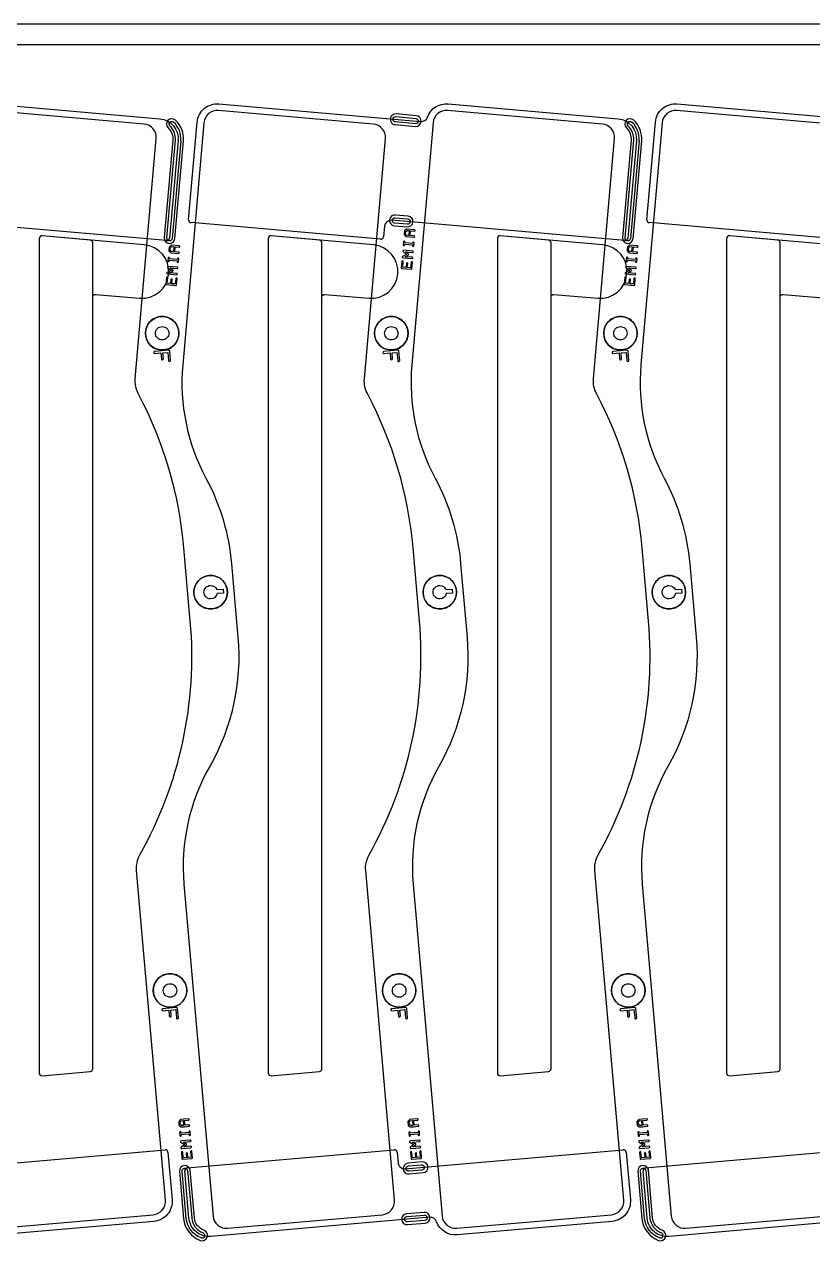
# Model space of a CAD drawing. Extents: x 2864 to 3941, y 2420 to 3182.
# Drawn here: x 3635.7 to 3694.5, y 2749.1 to 2839.9 of the extents above; entities that cross this region are included whole.
import ezdxf

# ---------------------------------------------------------------- set-up
doc = ezdxf.new("R2010")
doc.units = 0
for name, color, linetype in [('ada-b', 3, 'Continuous'), ('btr2_panel', 7, 'Continuous'), ('emi-panel', 2, 'Continuous')]:
    doc.layers.add(name, color=color, linetype=linetype)

msp = doc.modelspace()

# ---------------------------------------------------------------- linework, layer by layer
at = {"layer": 'ada-b', "linetype": 'Continuous'}
for points in [[(3636.81107, 2823.93618), (3636.81095, 2761.64439, 0.440004), (3637.02838, 2761.44516), (3640.62885, 2761.76016, 0.388891), (3640.81141, 2761.9594), (3640.81144, 2823.62126, 0.388895), (3640.62886, 2823.8205), (3637.02851, 2824.13544, 0.440063)], [(3636.81117, 2823.93619), (3636.81095, 2761.64439, 0.440004), (3637.02838, 2761.44516), (3640.62885, 2761.76016, 0.388891), (3640.81141, 2761.9594), (3640.81136, 2819.571, -0.440016), (3641.02878, 2819.77023), (3644.31135, 2819.48302, 1), (3644.65982, 2823.46784), (3637.02859, 2824.13542, 0.44002)], [(3653.91107, 2823.93618), (3653.91095, 2761.64439, 0.440004), (3654.12838, 2761.44516), (3657.72885, 2761.76016, 0.388891), (3657.91141, 2761.9594), (3657.91144, 2823.62126, 0.388895), (3657.72886, 2823.8205), (3654.12851, 2824.13544, 0.440063)], [(3653.91117, 2823.93619), (3653.91095, 2761.64439, 0.440004), (3654.12838, 2761.44516), (3657.72885, 2761.76016, 0.388891), (3657.91141, 2761.9594), (3657.91136, 2819.571, -0.440016), (3658.12878, 2819.77023), (3661.41135, 2819.48302, 1), (3661.75982, 2823.46784), (3654.12859, 2824.13542, 0.44002)], [(3671.01107, 2823.93618), (3671.01095, 2761.64439, 0.440004), (3671.22838, 2761.44516), (3674.82885, 2761.76016, 0.388891), (3675.01141, 2761.9594), (3675.01144, 2823.62126, 0.388895), (3674.82886, 2823.8205), (3671.22851, 2824.13544, 0.440063)], [(3671.01117, 2823.93619), (3671.01095, 2761.64439, 0.440004), (3671.22838, 2761.44516), (3674.82885, 2761.76016, 0.388891), (3675.01141, 2761.9594), (3675.01136, 2819.571, -0.440016), (3675.22878, 2819.77023), (3678.51135, 2819.48302, 1), (3678.85982, 2823.46784), (3671.22859, 2824.13542, 0.44002)], [(3688.11107, 2823.93618), (3688.11095, 2761.64439, 0.440004), (3688.32838, 2761.44516), (3691.92885, 2761.76016, 0.388891), (3692.11141, 2761.9594), (3692.11144, 2823.62126, 0.388895), (3691.92886, 2823.8205), (3688.32851, 2824.13544, 0.440063)], [(3688.11117, 2823.93619), (3688.11095, 2761.64439, 0.440004), (3688.32838, 2761.44516), (3691.92885, 2761.76016, 0.388891), (3692.11141, 2761.9594), (3692.11136, 2819.571, -0.440016), (3692.32878, 2819.77023), (3695.61135, 2819.48302, 1), (3695.95982, 2823.46784), (3688.32859, 2824.13542, 0.44002)]]:
    msp.add_lwpolyline(points, format="xyb", close=True, dxfattribs=at)
at = {"layer": 'btr2_panel', "linetype": 'Continuous'}
for points in [[(3781.30014, 2838.42608), (3781.30014, 2839.92608), (3551.13322, 2839.92608), (3551.13322, 2838.42608)], [(3664.42938, 2824.52583), (3664.39769, 2824.16364), (3664.23723, 2824.17768), (3664.1585, 2824.2715), (3664.17509, 2824.46114), (3664.26892, 2824.53987)], [(3646.8613, 2823.32662), (3646.82961, 2822.96443), (3646.66914, 2822.97847), (3646.59042, 2823.07229), (3646.60701, 2823.26194), (3646.70083, 2823.34066)], [(3681.0613, 2823.32662), (3681.02961, 2822.96443), (3680.86914, 2822.97847), (3680.79042, 2823.07229), (3680.80701, 2823.26194), (3680.90083, 2823.34066)], [(3647.59654, 2757.73201), (3647.43607, 2757.71798), (3647.34225, 2757.7967), (3647.32566, 2757.98634), (3647.40439, 2758.08017), (3647.56485, 2758.09421)], [(3664.69654, 2757.73201), (3664.53607, 2757.71798), (3664.44225, 2757.7967), (3664.42566, 2757.98634), (3664.50439, 2758.08017), (3664.66485, 2758.09421)], [(3681.79654, 2757.73201), (3681.63607, 2757.71798), (3681.54225, 2757.7967), (3681.52566, 2757.98634), (3681.60439, 2758.08017), (3681.76485, 2758.09421)]]:
    msp.add_lwpolyline(points, close=True, dxfattribs=at)
for points in [[(3648.09314, 2795.36326), (3647.6138, 2800.84219, 0.100411), (3644.20956, 2812.35816, -0.144694), (3643.98408, 2813.46939), (3645.55277, 2831.39735, 0.414156), (3644.64368, 2832.48063), (3633.08785, 2833.49181, 0.414232), (3632.00449, 2832.58284), (3630.42298, 2814.5068, 0.145892), (3632.15809, 2806.05497, -0.101585), (3634.06563, 2799.65688), (3634.54497, 2794.17795, -0.152268), (3632.43706, 2784.52368, 0.152268), (3630.52, 2775.74205), (3632.68756, 2750.96678, 0.414215), (3633.77091, 2750.05774), (3645.32669, 2751.06875, 0.414215), (3646.23573, 2752.15209), (3644.0817, 2776.77275, -0.151039), (3644.33076, 2777.92738, 0.151026)], [(3665.19314, 2795.36326), (3664.7138, 2800.84219, 0.100411), (3661.30956, 2812.35816, -0.144694), (3661.08408, 2813.46939), (3662.65277, 2831.39735, 0.414156), (3661.74368, 2832.48063), (3650.18785, 2833.49181, 0.414232), (3649.10449, 2832.58284), (3647.52298, 2814.5068, 0.145892), (3649.25809, 2806.05497, -0.101585), (3651.16563, 2799.65688), (3651.64497, 2794.17795, -0.152268), (3649.53706, 2784.52368, 0.152268), (3647.62, 2775.74205), (3649.78756, 2750.96678, 0.414215), (3650.87091, 2750.05774), (3662.42669, 2751.06875, 0.414215), (3663.33573, 2752.15209), (3661.1817, 2776.77275, -0.151039), (3661.43076, 2777.92738, 0.151026)], [(3664.94764, 2833.10371), (3663.45492, 2833.23433, 1), (3663.38519, 2832.43738), (3664.87791, 2832.30676, 1)], [(3664.93021, 2832.90447, -1), (3664.89534, 2832.506), (3663.40262, 2832.63662, -1), (3663.43749, 2833.03509)], [(3682.29314, 2795.36326), (3681.8138, 2800.84219, 0.100411), (3678.40956, 2812.35816, -0.144694), (3678.18408, 2813.46939), (3679.75277, 2831.39735, 0.414156), (3678.84368, 2832.48063), (3667.28785, 2833.49181, 0.414232), (3666.20449, 2832.58284), (3664.62298, 2814.5068, 0.145892), (3666.35809, 2806.05497, -0.101585), (3668.26563, 2799.65688), (3668.74497, 2794.17795, -0.152268), (3666.63706, 2784.52368, 0.152268), (3664.72, 2775.74205), (3666.88756, 2750.96678, 0.414215), (3667.97091, 2750.05774), (3679.52669, 2751.06875, 0.414215), (3680.43573, 2752.15209), (3678.2817, 2776.77275, -0.151039), (3678.53076, 2777.92738, 0.151026)], [(3699.39314, 2795.36326), (3698.9138, 2800.84219, 0.100411), (3695.50956, 2812.35816, -0.144694), (3695.28408, 2813.46939), (3696.85277, 2831.39735, 0.414156), (3695.94368, 2832.48063), (3684.38785, 2833.49181, 0.414232), (3683.30449, 2832.58284), (3681.72298, 2814.5068, 0.145892), (3683.45809, 2806.05497, -0.101585), (3685.36563, 2799.65688), (3685.84497, 2794.17795, -0.152268), (3683.73706, 2784.52368, 0.152268), (3681.82, 2775.74205), (3683.98756, 2750.96678, 0.414215), (3685.07091, 2750.05774), (3696.62669, 2751.06875, 0.414215), (3697.53573, 2752.15209), (3695.3817, 2776.77275, -0.151039), (3695.63076, 2777.92738, 0.151026)], [(3664.34565, 2825.60209), (3663.39469, 2825.68528, 1), (3663.32497, 2824.88833), (3664.27593, 2824.80514, 1)], [(3664.32822, 2825.40286, -1), (3664.29336, 2825.00438), (3663.3424, 2825.08756, -1), (3663.37726, 2825.48604)], [(3664.79989, 2823.62421, 1), (3664.70027, 2823.63293), (3664.69453, 2823.56729), (3664.10143, 2823.61917), (3664.10717, 2823.68482, 1), (3664.00756, 2823.69353), (3663.98735, 2823.46263, 1), (3664.08697, 2823.45391), (3664.09272, 2823.51955), (3664.68581, 2823.46767), (3664.68007, 2823.40202, 1), (3664.77969, 2823.39331)], [(3664.83426, 2824.59079), (3664.257, 2824.64129, 0.200133), (3664.22034, 2824.62964), (3664.09512, 2824.52457, 0.200125), (3664.07728, 2824.49049), (3664.05708, 2824.25958, 0.200109), (3664.06873, 2824.22292), (3664.1738, 2824.0977, 0.200125), (3664.20788, 2824.07986), (3664.78514, 2824.02936, 1), (3664.79386, 2824.12898), (3664.49731, 2824.15492), (3664.529, 2824.51711), (3664.82555, 2824.49117, 1)], [(3647.26618, 2823.39158), (3646.68892, 2823.44209, 0.200133), (3646.65225, 2823.43044), (3646.52703, 2823.32537, 0.200125), (3646.5092, 2823.29128), (3646.489, 2823.06038, 0.200109), (3646.50065, 2823.02371), (3646.60571, 2822.89849, 0.200125), (3646.6398, 2822.88066), (3647.21706, 2822.83015, 1), (3647.22578, 2822.92977), (3646.92923, 2822.95572), (3646.96092, 2823.31791), (3647.25747, 2823.29196, 1)], [(3681.46618, 2823.39158), (3680.88892, 2823.44209, 0.200133), (3680.85225, 2823.43044), (3680.72703, 2823.32537, 0.200125), (3680.7092, 2823.29128), (3680.689, 2823.06038, 0.200109), (3680.70065, 2823.02371), (3680.80571, 2822.89849, 0.200125), (3680.8398, 2822.88066), (3681.41706, 2822.83015, 1), (3681.42578, 2822.92977), (3681.12923, 2822.95572), (3681.16092, 2823.31791), (3681.45747, 2823.29196, 1)], [(3647.23181, 2822.42501, 1), (3647.13219, 2822.43372), (3647.12644, 2822.36808), (3646.53335, 2822.41997), (3646.53909, 2822.48561, 1), (3646.43947, 2822.49433), (3646.41927, 2822.26342, 1), (3646.51889, 2822.2547), (3646.52463, 2822.32035), (3647.11773, 2822.26846), (3647.11198, 2822.20282, 1), (3647.2116, 2822.1941)], [(3664.67054, 2822.14575, 1), (3664.57092, 2822.15447), (3664.53488, 2821.74247), (3664.28814, 2821.76405), (3664.31408, 2822.0606, 1), (3664.21446, 2822.06932), (3664.18852, 2821.77277), (3663.94178, 2821.79435), (3663.97783, 2822.20636, 1), (3663.87821, 2822.21507), (3663.8378, 2821.75326, 0.414255), (3663.88326, 2821.69909), (3664.57597, 2821.63849, 0.414249), (3664.63014, 2821.68394)], [(3681.43181, 2822.42501, 1), (3681.33219, 2822.43372), (3681.32644, 2822.36808), (3680.73335, 2822.41997), (3680.73909, 2822.48561, 1), (3680.63947, 2822.49433), (3680.61927, 2822.26342, 1), (3680.71889, 2822.2547), (3680.72463, 2822.32035), (3681.31773, 2822.26846), (3681.31198, 2822.20282, 1), (3681.4116, 2822.1941)], [(3647.10246, 2820.94655, 1), (3647.00284, 2820.95526), (3646.9668, 2820.54326), (3646.72006, 2820.56485), (3646.746, 2820.8614, 1), (3646.64638, 2820.87011), (3646.62044, 2820.57356), (3646.3737, 2820.59515), (3646.40974, 2821.00715, 1), (3646.31013, 2821.01587), (3646.26972, 2820.55406, 0.414255), (3646.31517, 2820.49989), (3647.00789, 2820.43929, 0.414249), (3647.06206, 2820.48474)], [(3681.30246, 2820.94655, 1), (3681.20284, 2820.95526), (3681.1668, 2820.54326), (3680.92006, 2820.56485), (3680.946, 2820.8614, 1), (3680.84638, 2820.87011), (3680.82044, 2820.57356), (3680.5737, 2820.59515), (3680.60974, 2821.00715, 1), (3680.51013, 2821.01587), (3680.46972, 2820.55406, 0.414255), (3680.51517, 2820.49989), (3681.20789, 2820.43929, 0.414249), (3681.26206, 2820.48474)], [(3647.2417, 2816.86706, 0.414215), (3645.9917, 2818.11706, 0.414215), (3644.7417, 2816.86706, 0.414215), (3645.9917, 2815.61706, 0.414215)], [(3664.3417, 2816.86706, 0.414215), (3663.0917, 2818.11706, 0.414215), (3661.8417, 2816.86706, 0.414215), (3663.0917, 2815.61706, 0.414215)], [(3681.4417, 2816.86706, 0.414215), (3680.1917, 2818.11706, 0.414215), (3678.9417, 2816.86706, 0.414215), (3680.1917, 2815.61706, 0.414215)], [(3646.4917, 2816.86706, -0.414217), (3645.9917, 2816.36706, -0.414217), (3645.4917, 2816.86706, -0.414217), (3645.9917, 2817.36706, -0.414217)], [(3663.5917, 2816.86706, -0.414217), (3663.0917, 2816.36706, -0.414217), (3662.5917, 2816.86706, -0.414217), (3663.0917, 2817.36706, -0.414217)], [(3680.6917, 2816.86706, -0.414217), (3680.1917, 2816.36706, -0.414217), (3679.6917, 2816.86706, -0.414217), (3680.1917, 2817.36706, -0.414217)], [(3646.61839, 2814.83543), (3646.55779, 2815.52815, 0.414234), (3646.47653, 2815.59633), (3645.95744, 2815.55091), (3645.95655, 2815.55083), (3645.43746, 2815.50542, 1), (3645.45053, 2815.35599), (3645.89535, 2815.39491), (3645.93427, 2814.95008, 1), (3646.0837, 2814.96316), (3646.04478, 2815.40798), (3646.41489, 2815.44036), (3646.46896, 2814.82236, 1)], [(3663.71839, 2814.83543), (3663.65779, 2815.52815, 0.414234), (3663.57653, 2815.59633), (3663.05744, 2815.55091), (3663.05655, 2815.55083), (3662.53746, 2815.50542, 1), (3662.55053, 2815.35599), (3662.99535, 2815.39491), (3663.03427, 2814.95008, 1), (3663.1837, 2814.96316), (3663.14478, 2815.40798), (3663.51489, 2815.44036), (3663.56896, 2814.82236, 1)], [(3680.81839, 2814.83543), (3680.75779, 2815.52815, 0.414234), (3680.67653, 2815.59633), (3680.15744, 2815.55091), (3680.15655, 2815.55083), (3679.63746, 2815.50542, 1), (3679.65053, 2815.35599), (3680.09535, 2815.39491), (3680.13427, 2814.95008, 1), (3680.2837, 2814.96316), (3680.24478, 2815.40798), (3680.61489, 2815.44036), (3680.66896, 2814.82236, 1)], [(3650.85926, 2797.53616, 0.414215), (3649.60926, 2798.78616, 0.414215), (3648.35926, 2797.53616, 0.414215), (3649.60926, 2796.28616, 0.414215)], [(3667.95926, 2797.53616, 0.414215), (3666.70926, 2798.78616, 0.414215), (3665.45926, 2797.53616, 0.414215), (3666.70926, 2796.28616, 0.414215)], [(3685.05926, 2797.53616, 0.414215), (3683.80926, 2798.78616, 0.414215), (3682.55926, 2797.53616, 0.414215), (3683.80926, 2796.28616, 0.414215)], [(3650.56986, 2797.46963), (3650.09749, 2797.4283, -0.351876), (3649.60926, 2797.03616, -0.414217), (3649.10926, 2797.53616, -0.414217), (3649.60926, 2798.03616, -0.303552), (3650.07134, 2797.72716), (3650.54371, 2797.76849)], [(3667.66986, 2797.46963), (3667.19749, 2797.4283, -0.351876), (3666.70926, 2797.03616, -0.414217), (3666.20926, 2797.53616, -0.414217), (3666.70926, 2798.03616, -0.303552), (3667.17134, 2797.72716), (3667.64371, 2797.76849)], [(3684.76986, 2797.46963), (3684.29749, 2797.4283, -0.351876), (3683.80926, 2797.03616, -0.414217), (3683.30926, 2797.53616, -0.414217), (3683.80926, 2798.03616, -0.303552), (3684.27134, 2797.72716), (3684.74371, 2797.76849)], [(3647.82874, 2767.8082, 0.414215), (3646.57874, 2769.0582, 0.414215), (3645.32874, 2767.8082, 0.414215), (3646.57874, 2766.5582, 0.414215)], [(3664.92874, 2767.8082, 0.414215), (3663.67874, 2769.0582, 0.414215), (3662.42874, 2767.8082, 0.414215), (3663.67874, 2766.5582, 0.414215)], [(3682.02874, 2767.8082, 0.414215), (3680.77874, 2769.0582, 0.414215), (3679.52874, 2767.8082, 0.414215), (3680.77874, 2766.5582, 0.414215)], [(3647.07874, 2767.8082, -0.414217), (3646.57874, 2767.3082, -0.414217), (3646.07874, 2767.8082, -0.414217), (3646.57874, 2768.3082, -0.414217)], [(3664.17874, 2767.8082, -0.414217), (3663.67874, 2767.3082, -0.414217), (3663.17874, 2767.8082, -0.414217), (3663.67874, 2768.3082, -0.414217)], [(3681.27874, 2767.8082, -0.414217), (3680.77874, 2767.3082, -0.414217), (3680.27874, 2767.8082, -0.414217), (3680.77874, 2768.3082, -0.414217)], [(3647.20542, 2765.77658), (3647.14482, 2766.46929, 0.414234), (3647.06357, 2766.53747), (3646.54448, 2766.49206), (3646.54358, 2766.49198), (3646.02449, 2766.44656, 1), (3646.03756, 2766.29713), (3646.48239, 2766.33605), (3646.5213, 2765.89123, 1), (3646.67073, 2765.9043), (3646.63182, 2766.34912), (3647.00193, 2766.3815), (3647.05599, 2765.7635, 1)], [(3664.30542, 2765.77658), (3664.24482, 2766.46929, 0.414234), (3664.16357, 2766.53747), (3663.64448, 2766.49206), (3663.64358, 2766.49198), (3663.12449, 2766.44656, 1), (3663.13756, 2766.29713), (3663.58239, 2766.33605), (3663.6213, 2765.89123, 1), (3663.77073, 2765.9043), (3663.73182, 2766.34912), (3664.10193, 2766.3815), (3664.15599, 2765.7635, 1)], [(3681.40542, 2765.77658), (3681.34482, 2766.46929, 0.414234), (3681.26357, 2766.53747), (3680.74448, 2766.49206), (3680.74358, 2766.49198), (3680.22449, 2766.44656, 1), (3680.23756, 2766.29713), (3680.68239, 2766.33605), (3680.7213, 2765.89123, 1), (3680.87073, 2765.9043), (3680.83182, 2766.34912), (3681.20193, 2766.3815), (3681.25599, 2765.7635, 1)], [(3648.00142, 2757.66705, 1), (3647.99271, 2757.76667), (3647.69616, 2757.74073), (3647.66447, 2758.10292), (3647.96102, 2758.12887, 1), (3647.9523, 2758.22849), (3647.60608, 2758.1982), (3647.60581, 2758.19817), (3647.37523, 2758.178, 0.2), (3647.34109, 2758.16031), (3647.23574, 2758.03476, 0.199997), (3647.22425, 2757.99807), (3647.24442, 2757.76755, 0.2), (3647.26211, 2757.73341), (3647.38766, 2757.62806, 0.199997), (3647.42435, 2757.61657), (3647.6547, 2757.63672), (3647.65542, 2757.63678)], [(3665.10142, 2757.66705, 1), (3665.09271, 2757.76667), (3664.79616, 2757.74073), (3664.76447, 2758.10292), (3665.06102, 2758.12887, 1), (3665.0523, 2758.22849), (3664.70608, 2758.1982), (3664.70581, 2758.19817), (3664.47523, 2758.178, 0.2), (3664.44109, 2758.16031), (3664.33574, 2758.03476, 0.199997), (3664.32425, 2757.99807), (3664.34442, 2757.76755, 0.2), (3664.36211, 2757.73341), (3664.48766, 2757.62806, 0.199997), (3664.52435, 2757.61657), (3664.7547, 2757.63672), (3664.75542, 2757.63678)], [(3682.20142, 2757.66705, 1), (3682.19271, 2757.76667), (3681.89616, 2757.74073), (3681.86447, 2758.10292), (3682.16102, 2758.12887, 1), (3682.1523, 2758.22849), (3681.80608, 2758.1982), (3681.80581, 2758.19817), (3681.57523, 2758.178, 0.2), (3681.54109, 2758.16031), (3681.43574, 2758.03476, 0.199997), (3681.42425, 2757.99807), (3681.44442, 2757.76755, 0.2), (3681.46211, 2757.73341), (3681.58766, 2757.62806, 0.199997), (3681.62435, 2757.61657), (3681.8547, 2757.63672), (3681.85542, 2757.63678)], [(3648.1065, 2757.03972), (3648.0863, 2757.27063, 1), (3647.98668, 2757.26191), (3647.99242, 2757.19627), (3647.39932, 2757.14438), (3647.39358, 2757.21002, 1), (3647.29396, 2757.20131), (3647.30405, 2757.08596), (3647.30407, 2757.08575), (3647.31416, 2756.9704, 1), (3647.41378, 2756.97911), (3647.40804, 2757.04476), (3648.00114, 2757.09665), (3648.00688, 2757.031, 1)], [(3665.2065, 2757.03972), (3665.1863, 2757.27063, 1), (3665.08668, 2757.26191), (3665.09242, 2757.19627), (3664.49932, 2757.14438), (3664.49358, 2757.21002, 1), (3664.39396, 2757.20131), (3664.40405, 2757.08596), (3664.40407, 2757.08575), (3664.41416, 2756.9704, 1), (3664.51378, 2756.97911), (3664.50804, 2757.04476), (3665.10114, 2757.09665), (3665.10688, 2757.031, 1)], [(3682.3065, 2757.03972), (3682.2863, 2757.27063, 1), (3682.18668, 2757.26191), (3682.19242, 2757.19627), (3681.59932, 2757.14438), (3681.59358, 2757.21002, 1), (3681.49396, 2757.20131), (3681.50405, 2757.08596), (3681.50407, 2757.08575), (3681.51416, 2756.9704, 1), (3681.61378, 2756.97911), (3681.60804, 2757.04476), (3682.20114, 2757.09665), (3682.20688, 2757.031, 1)], [(3648.25605, 2755.33035), (3648.21565, 2755.79217, 1), (3648.11603, 2755.78345), (3648.15207, 2755.37145), (3647.90533, 2755.34986), (3647.87939, 2755.64641, 1), (3647.77977, 2755.6377), (3647.80571, 2755.34115), (3647.55897, 2755.31956), (3647.52293, 2755.73156, 1), (3647.42331, 2755.72285), (3647.46371, 2755.26103, 0.414255), (3647.51788, 2755.21558), (3648.2106, 2755.27619, 0.414255)], [(3665.35605, 2755.33035), (3665.31565, 2755.79217, 1), (3665.21603, 2755.78345), (3665.25207, 2755.37145), (3665.00533, 2755.34986), (3664.97939, 2755.64641, 1), (3664.87977, 2755.6377), (3664.90571, 2755.34115), (3664.65897, 2755.31956), (3664.62293, 2755.73156, 1), (3664.52331, 2755.72285), (3664.56371, 2755.26103, 0.414255), (3664.61788, 2755.21558), (3665.3106, 2755.27619, 0.414255)], [(3682.45605, 2755.33035), (3682.41565, 2755.79217, 1), (3682.31603, 2755.78345), (3682.35207, 2755.37145), (3682.10533, 2755.34986), (3682.07939, 2755.64641, 1), (3681.97977, 2755.6377), (3682.00571, 2755.34115), (3681.75897, 2755.31956), (3681.72293, 2755.73156, 1), (3681.62331, 2755.72285), (3681.66371, 2755.26103, 0.414255), (3681.71788, 2755.21558), (3682.4106, 2755.27619, 0.414255)], [(3665.4668, 2754.20712, 1), (3665.39707, 2755.00407), (3664.34765, 2754.91226, 1), (3664.41737, 2754.11531)], [(3665.38135, 2754.40041), (3664.39994, 2754.31454, -1), (3664.36508, 2754.71302), (3665.34649, 2754.79889, -1)], [(3665.61079, 2750.44388, 1), (3665.54107, 2751.24083), (3664.23389, 2751.12647, 1), (3664.30362, 2750.32951)], [(3665.59336, 2750.64311), (3664.28618, 2750.52875, -1), (3664.25132, 2750.92723), (3665.5585, 2751.04159, -1)]]:
    msp.add_lwpolyline(points, format="xyb", close=True, dxfattribs=at)
for points in [[(3646.98262, 2832.77532, 1), (3646.43714, 2832.19013, -0.230922), (3646.78294, 2831.28954), (3646.14531, 2824.00177, 1), (3646.94226, 2823.93204), (3647.57989, 2831.21981)], [(3681.18262, 2832.77532, 1), (3680.63714, 2832.19013, -0.230922), (3680.98294, 2831.28954), (3680.34531, 2824.00177, 1), (3681.14226, 2823.93204), (3681.77989, 2831.21981)], [(3647.38065, 2831.23725), (3646.74303, 2823.94947, -1), (3646.34455, 2823.98434), (3646.98217, 2831.27211, 0.230923), (3646.57351, 2832.33643, -1), (3646.84625, 2832.62902)], [(3681.58065, 2831.23725), (3680.94303, 2823.94947, -1), (3680.54455, 2823.98434), (3681.18217, 2831.27211, 0.230923), (3680.77351, 2832.33643, -1), (3681.04625, 2832.62902)], [(3664.69481, 2822.99688), (3664.00234, 2823.05746, 0.743963), (3663.96649, 2822.96864), (3664.2341, 2822.75432)], [(3664.12621, 2822.58128), (3664.3479, 2822.7026, 0.537055), (3664.35493, 2822.78567), (3664.15789, 2822.94347)], [(3664.15789, 2822.94347), (3664.6861, 2822.89726, 1), (3664.69481, 2822.99688)], [(3664.2341, 2822.75432), (3663.93333, 2822.58972, 0.74498), (3663.95335, 2822.49602), (3664.64569, 2822.43545, 1), (3664.65441, 2822.53507), (3664.12621, 2822.58128)], [(3646.66602, 2821.55512), (3646.36525, 2821.39052, 0.74498), (3646.38527, 2821.29681), (3647.07761, 2821.23624, 1), (3647.08633, 2821.33586), (3646.55812, 2821.38207)], [(3647.12673, 2821.79767), (3646.43426, 2821.85825, 0.743963), (3646.3984, 2821.76944), (3646.66602, 2821.55512)], [(3646.55812, 2821.38207), (3646.77982, 2821.5034, 0.537055), (3646.78685, 2821.58646), (3646.58981, 2821.74427)], [(3646.58981, 2821.74427), (3647.11802, 2821.69805, 1), (3647.12673, 2821.79767)], [(3680.86602, 2821.55512), (3680.56525, 2821.39052, 0.74498), (3680.58527, 2821.29681), (3681.27761, 2821.23624, 1), (3681.28633, 2821.33586), (3680.75812, 2821.38207)], [(3681.32673, 2821.79767), (3680.63426, 2821.85825, 0.743963), (3680.5984, 2821.76944), (3680.86602, 2821.55512)], [(3680.75812, 2821.38207), (3680.97982, 2821.5034, 0.537055), (3680.98685, 2821.58646), (3680.78981, 2821.74427)], [(3680.78981, 2821.74427), (3681.31802, 2821.69805, 1), (3681.32673, 2821.79767)], [(3647.57226, 2756.48874), (3648.10047, 2756.53495, 1), (3648.09175, 2756.63457), (3647.39916, 2756.57398, 0.743044), (3647.37939, 2756.4803), (3647.68016, 2756.3157)], [(3664.67226, 2756.48874), (3665.20047, 2756.53495, 1), (3665.19175, 2756.63457), (3664.49916, 2756.57398, 0.743044), (3664.47939, 2756.4803), (3664.78016, 2756.3157)], [(3681.77226, 2756.48874), (3682.30047, 2756.53495, 1), (3682.29175, 2756.63457), (3681.59916, 2756.57398, 0.743044), (3681.57939, 2756.4803), (3681.88016, 2756.3157)], [(3647.68016, 2756.3157), (3647.41258, 2756.10141, 0.742511), (3647.44815, 2756.01254), (3648.14087, 2756.07314)], [(3647.60395, 2756.12655), (3647.8011, 2756.28445, 0.53607), (3647.79396, 2756.36742), (3647.57226, 2756.48874)], [(3648.14087, 2756.07314, 1), (3648.13216, 2756.17276), (3647.60395, 2756.12655)], [(3664.78016, 2756.3157), (3664.51258, 2756.10141, 0.742511), (3664.54815, 2756.01254), (3665.24087, 2756.07314)], [(3664.70395, 2756.12655), (3664.9011, 2756.28445, 0.53607), (3664.89396, 2756.36742), (3664.67226, 2756.48874)], [(3665.24087, 2756.07314, 1), (3665.23216, 2756.17276), (3664.70395, 2756.12655)], [(3681.88016, 2756.3157), (3681.61258, 2756.10141, 0.742511), (3681.64815, 2756.01254), (3682.34087, 2756.07314)], [(3681.80395, 2756.12655), (3682.0011, 2756.28445, 0.53607), (3681.99396, 2756.36742), (3681.77226, 2756.48874)], [(3682.34087, 2756.07314, 1), (3682.33216, 2756.17276), (3681.80395, 2756.12655)], [(3649.11338, 2749.90665, -0.291712), (3648.39289, 2750.84476), (3648.08333, 2754.38308, 1), (3647.28637, 2754.31336), (3647.59593, 2750.77504, 0.291712), (3648.84042, 2749.15466)], [(3683.31338, 2749.90665, -0.291712), (3682.59289, 2750.84476), (3682.28333, 2754.38308, 1), (3681.48637, 2754.31336), (3681.79593, 2750.77504, 0.291712), (3683.04042, 2749.15466)], [(3648.90866, 2749.34265, -0.291711), (3647.79517, 2750.79247), (3647.48561, 2754.33079, -1), (3647.88409, 2754.36565), (3648.19365, 2750.82733, 0.29171), (3649.04514, 2749.71865)], [(3683.10866, 2749.34265, -0.291711), (3681.99517, 2750.79247), (3681.68561, 2754.33079, -1), (3682.08409, 2754.36565), (3682.39365, 2750.82733, 0.29171), (3683.24514, 2749.71865)]]:
    msp.add_lwpolyline(points, format="xyb", dxfattribs=at)
at = {"layer": 'btr2_panel'}
for centre, radius, start, end in [((3645.68703, 2831.38543), 1.70009, 354.999693, 47.011081), ((3645.68703, 2831.38543), 1.90009, 354.99966, 47.011099), ((3679.88703, 2831.38543), 1.70009, 354.999693, 47.011081), ((3679.88703, 2831.38543), 1.90009, 354.99966, 47.011099), ((3648.9769, 2749.53065), 0.4, 250.049936, 70.049936), ((3648.9769, 2749.53065), 0.2, 250.049936, 70.049936), ((3683.1769, 2749.53065), 0.4, 250.049936, 70.049936), ((3683.1769, 2749.53065), 0.2, 250.049936, 70.049936)]:
    msp.add_arc(centre, radius, start, end, dxfattribs=at)
at = {"layer": 'emi-panel'}
for p, q in [((3647.9688, 2825.33808), (3648.60637, 2832.62623)), ((3682.1688, 2825.33808), (3682.80637, 2832.62623)), ((3646.32712, 2823.78509), (3628.92376, 2825.30745)), ((3662.29655, 2823.88399), (3648.15061, 2825.12141)), ((3662.58209, 2824.85294), (3662.51322, 2824.06579)), ((3680.52712, 2823.78509), (3663.12376, 2825.30745)), ((3696.49655, 2823.88399), (3682.35061, 2825.12141)), ((3629.93482, 2754.49211), (3646.20759, 2755.9158)), ((3647.86666, 2754.56489), (3663.30759, 2755.9158)), ((3663.52426, 2755.73399), (3663.59315, 2754.94663)), ((3664.13482, 2754.49211), (3680.40759, 2755.9158)), ((3682.06666, 2754.56489), (3697.50759, 2755.9158))]:
    msp.add_line(p, q, dxfattribs=at)
at = {"layer": 'emi-panel', "linetype": 'Continuous'}
for points in [[(3631.58868, 2833.00236, -0.340736), (3633.13145, 2833.98991), (3645.8178, 2832.87981, -0.414211), (3647.18141, 2831.25468), (3646.54379, 2823.9669)], [(3648.60637, 2832.62621, -0.414272), (3650.23145, 2833.98991), (3665.27493, 2832.67355)], [(3665.78868, 2833.00236, -0.340736), (3667.33145, 2833.98991), (3680.0178, 2832.87981, -0.414211), (3681.38141, 2831.25468), (3680.74379, 2823.9669)], [(3682.80637, 2832.62621, -0.414272), (3684.43145, 2833.98991), (3699.47493, 2832.67355)], [(3646.42426, 2755.73399), (3646.73383, 2752.19567, -0.414215), (3645.37027, 2750.57065), (3633.81448, 2749.55965, -0.340733), (3632.27173, 2750.54732)], [(3680.62426, 2755.73399), (3680.93383, 2752.19567, -0.414215), (3679.57027, 2750.57065), (3668.01448, 2749.55965, -0.340733), (3666.47173, 2750.54732)], [(3665.95848, 2750.87583), (3649.61943, 2749.44634, -0.414215), (3647.99441, 2750.8099), (3647.68485, 2754.34822)], [(3700.15848, 2750.87583), (3683.81943, 2749.44634, -0.414215), (3682.19441, 2750.8099), (3681.88485, 2754.34822)]]:
    msp.add_lwpolyline(points, format="xyb", dxfattribs=at)
at = {"layer": 'emi-panel'}
for centre in [(3645.9917, 2816.86706), (3663.0917, 2816.86706), (3680.1917, 2816.86706), (3649.60926, 2797.53616), (3666.70926, 2797.53616), (3683.80926, 2797.53616), (3646.57874, 2767.8082), (3663.67874, 2767.8082), (3680.77874, 2767.8082)]:
    msp.add_circle(centre, 1.25, dxfattribs=at)
for centre, radius, start, end in [((3665.31853, 2833.17119), 0.49955, 264.9926, 340.246962), ((3648.16804, 2825.32065), 0.2, 175.000323, 265.001037), ((3663.08019, 2824.80936), 0.5, 85.00072, 174.999839), ((3682.36804, 2825.32065), 0.2, 175.000323, 265.001037), ((3646.34454, 2823.98434), 0.2, 265.001068, 354.999641), ((3662.31398, 2824.08323), 0.2, 265.000292, 354.998865), ((3680.54454, 2823.98434), 0.2, 265.001068, 354.999641), ((3646.22502, 2755.71656), 0.2, 5.00039, 94.999677), ((3663.32502, 2755.71656), 0.2, 5.00039, 94.999677), ((3680.42502, 2755.71656), 0.2, 5.00039, 94.999677), ((3664.09125, 2754.99021), 0.5, 184.999956, 274.999956), ((3647.88409, 2754.36565), 0.2, 94.999677, 184.998963), ((3682.08409, 2754.36565), 0.2, 94.999677, 184.998963), ((3666.00204, 2750.37869), 0.49904, 19.749674, 95.006724)]:
    msp.add_arc(centre, radius, start, end, dxfattribs=at)

doc.saveas('drawing.dxf')
